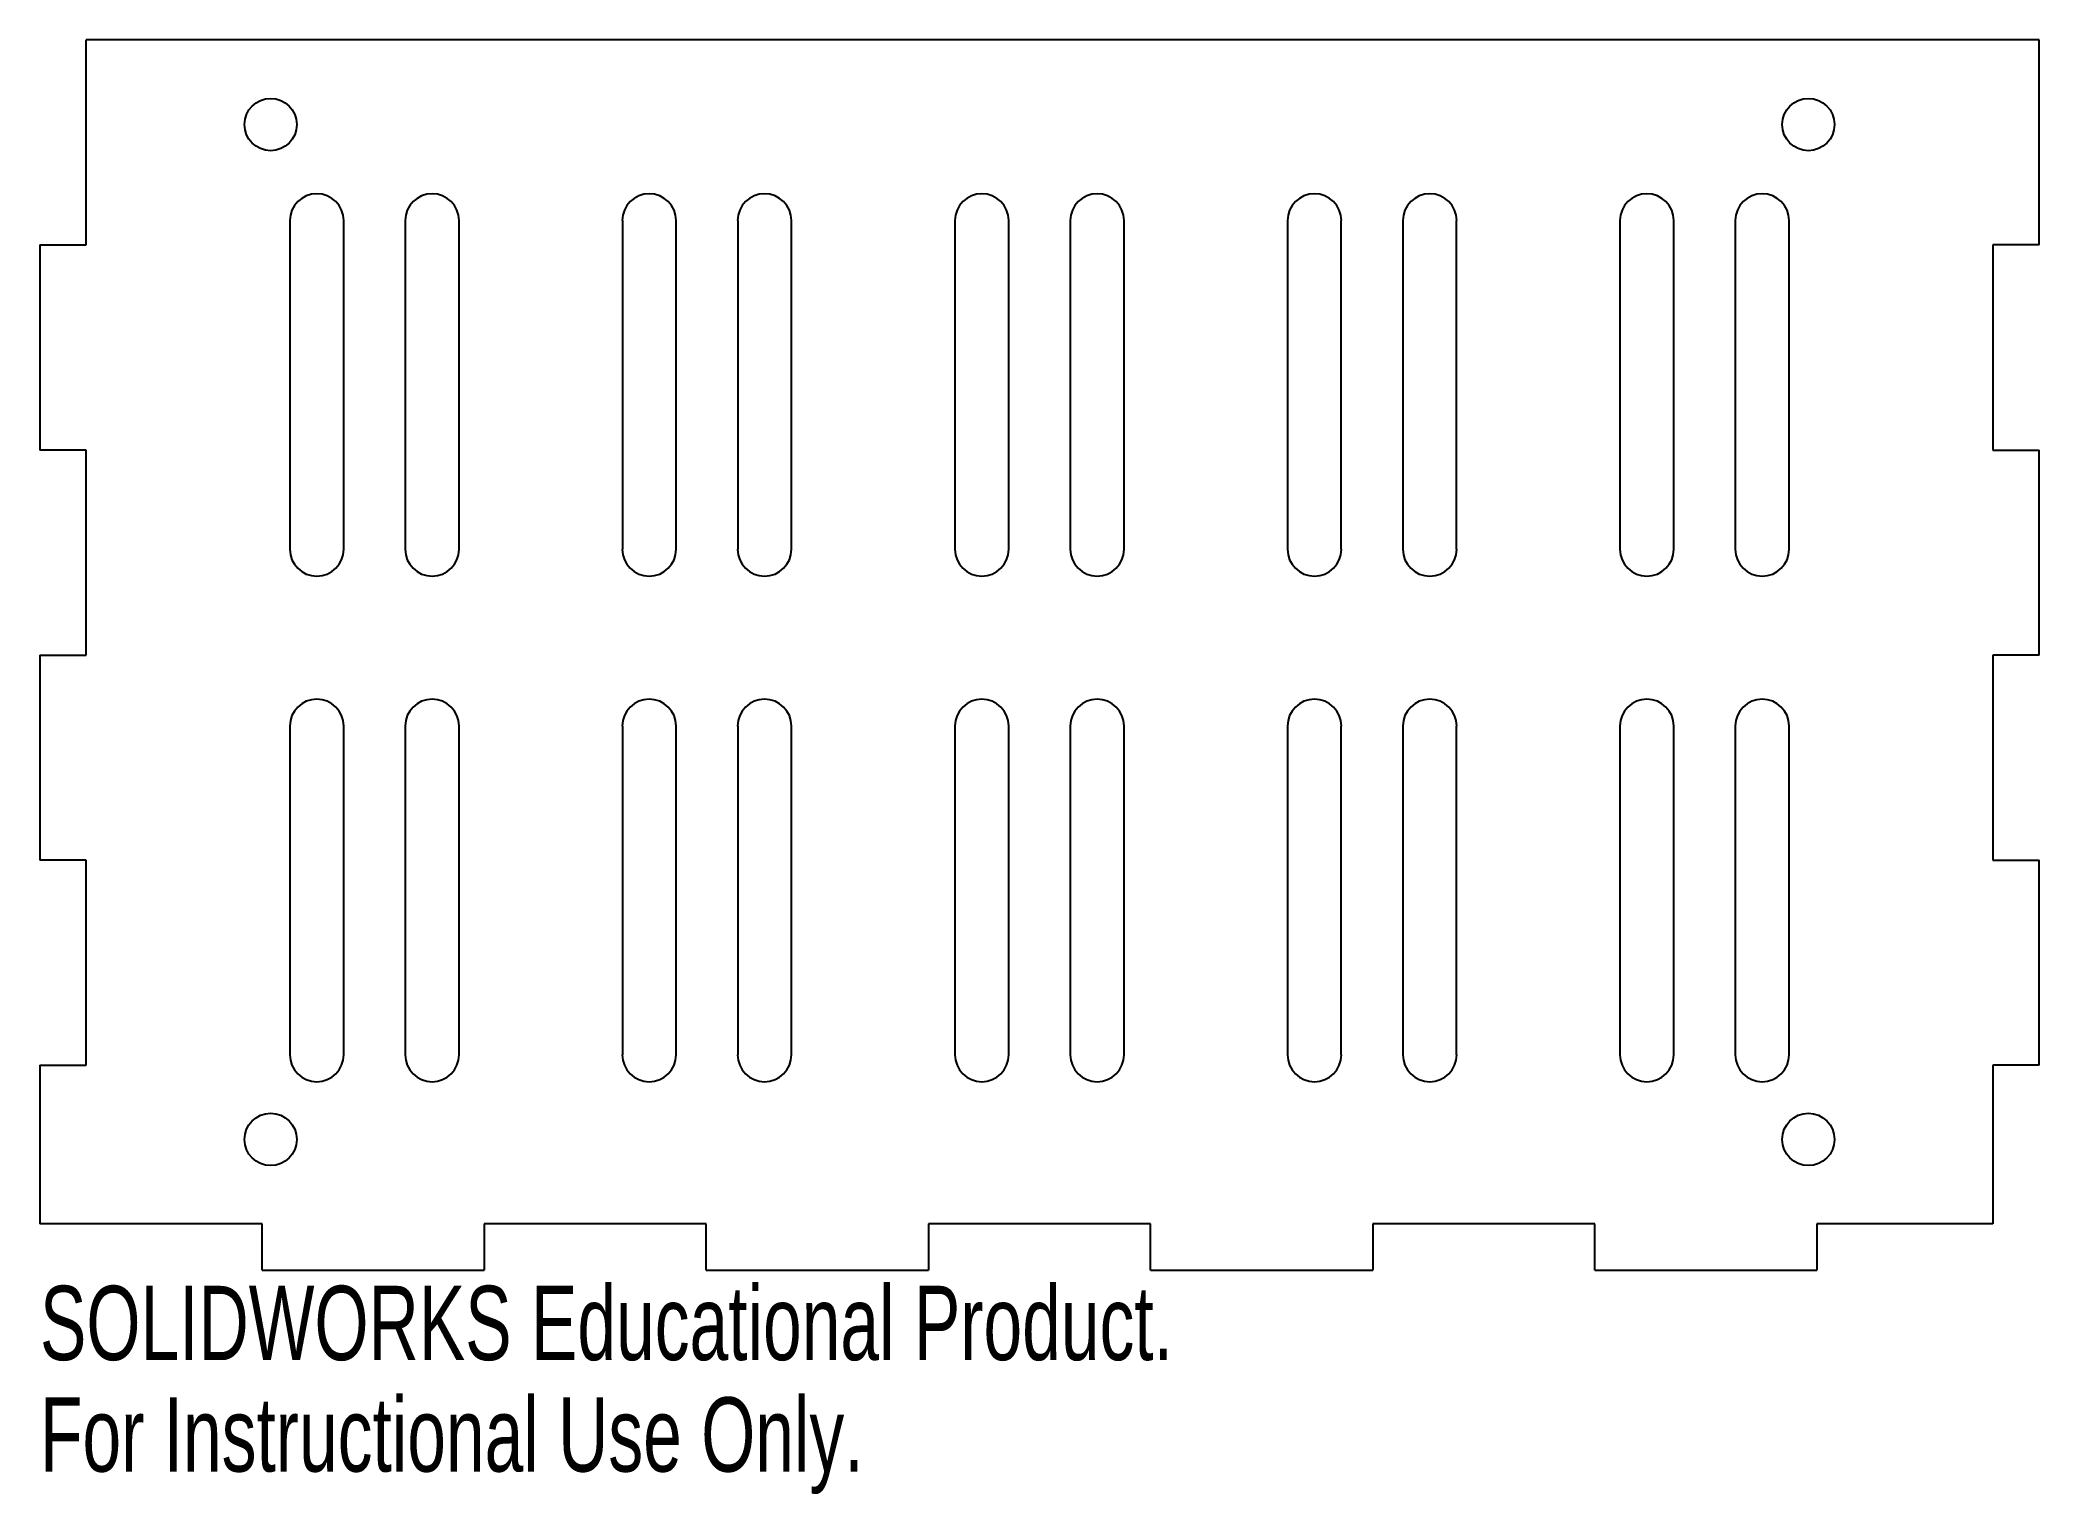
# Model space of a CAD drawing. Header units: millimetres. Extents: x 0 to 130, y -15 to 80.
import ezdxf

# ---------------------------------------------------------------- set-up
doc = ezdxf.new("R2010")
doc.units = ezdxf.units.MM
doc.styles.add('SLDTEXTSTYLE0', font='TXT', dxfattribs={"width": 0.7})

msp = doc.modelspace()

# ---------------------------------------------------------------- linework, layer by layer
at = {"color": 7, "linetype": 'Continuous', "lineweight": 25}
for p, q in [((130, 80), (3, 80)), ((3, 66.67), (3, 80)), ((130, 66.67), (130, 80)), ((16.25, 68.25), (16.25, 46.88)), ((19.75, 46.88), (19.75, 68.25)), ((23.75, 68.25), (23.75, 46.88)), ((27.25, 46.88), (27.25, 68.25)), ((37.88, 68.25), (37.88, 46.88)), ((41.38, 46.88), (41.38, 68.25)), ((45.38, 68.25), (45.38, 46.88)), ((48.88, 46.88), (48.88, 68.25)), ((59.5, 68.25), (59.5, 46.88)), ((63, 46.88), (63, 68.25)), ((67, 68.25), (67, 46.88)), ((70.5, 46.88), (70.5, 68.25)), ((81.12, 68.25), (81.12, 46.88)), ((84.62, 46.88), (84.62, 68.25)), ((88.62, 68.25), (88.62, 46.88)), ((92.12, 46.88), (92.12, 68.25)), ((102.75, 68.25), (102.75, 46.88)), ((106.25, 46.88), (106.25, 68.25)), ((110.25, 68.25), (110.25, 46.88)), ((113.75, 46.88), (113.75, 68.25)), ((0, 66.67), (3, 66.67)), ((0, 66.67), (0, 53.33)), ((127, 66.67), (127, 53.33)), ((130, 66.67), (127, 66.67)), ((3, 53.33), (0, 53.33)), ((3, 40), (3, 53.33)), ((127, 53.33), (130, 53.33)), ((130, 40), (130, 53.33)), ((0, 40), (0, 26.67)), ((0, 40), (3, 40)), ((127, 40), (127, 26.67)), ((130, 40), (127, 40)), ((16.25, 35.38), (16.25, 14)), ((19.75, 14), (19.75, 35.38)), ((23.75, 35.38), (23.75, 14)), ((27.25, 14), (27.25, 35.38)), ((37.88, 35.38), (37.88, 14)), ((41.38, 14), (41.38, 35.38)), ((45.38, 35.38), (45.38, 14)), ((48.88, 14), (48.88, 35.38)), ((59.5, 35.38), (59.5, 14)), ((63, 14), (63, 35.38)), ((67, 35.38), (67, 14)), ((70.5, 14), (70.5, 35.38)), ((81.12, 35.38), (81.12, 14)), ((84.62, 14), (84.62, 35.38)), ((88.62, 35.38), (88.62, 14)), ((92.12, 14), (92.12, 35.38)), ((102.75, 35.38), (102.75, 14)), ((106.25, 14), (106.25, 35.38)), ((110.25, 35.38), (110.25, 14)), ((113.75, 14), (113.75, 35.38)), ((3, 26.67), (0, 26.67)), ((3, 13.33), (3, 26.67)), ((127, 26.67), (130, 26.67)), ((130, 13.33), (130, 26.67)), ((0, 13.33), (3, 13.33)), ((0, 13.33), (0, 3)), ((127, 13.33), (127, 3)), ((130, 13.33), (127, 13.33)), ((14.44, 3), (0, 3)), ((14.44, 0), (14.44, 3)), ((28.89, 3), (28.89, 0)), ((43.33, 3), (28.89, 3)), ((43.33, 0), (43.33, 3)), ((57.78, 3), (57.78, 0)), ((72.22, 3), (57.78, 3)), ((72.22, 0), (72.22, 3)), ((86.67, 3), (86.67, 0)), ((101.11, 3), (86.67, 3)), ((101.11, 0), (101.11, 3)), ((115.56, 3), (115.56, 0)), ((127, 3), (115.56, 3)), ((14.44, 0), (28.89, 0)), ((43.33, 0), (57.78, 0)), ((72.22, 0), (86.67, 0)), ((101.11, 0), (115.56, 0))]:
    msp.add_line(p, q, dxfattribs=at)
for centre in [(15, 74.5), (115, 74.5), (15, 8.5), (115, 8.5)]:
    msp.add_circle(centre, 1.7, dxfattribs=at)
for centre, start, end in [((18, 68.25), 0, 180), ((25.5, 68.25), 0, 180), ((39.62, 68.25), 0, 180), ((47.12, 68.25), 0, 180), ((61.25, 68.25), 0, 180), ((68.75, 68.25), 0, 180), ((82.88, 68.25), 0, 180), ((90.38, 68.25), 0, 180), ((104.5, 68.25), 0, 180), ((112, 68.25), 0, 180), ((18, 46.88), 180, 0), ((25.5, 46.88), 180, 0), ((39.62, 46.88), 180, 0), ((47.12, 46.88), 180, 0), ((61.25, 46.88), 180, 0), ((68.75, 46.88), 180, 0), ((82.88, 46.88), 180, 0), ((90.38, 46.88), 180, 0), ((104.5, 46.88), 180, 0), ((112, 46.88), 180, 0), ((18, 35.38), 0, 180), ((25.5, 35.38), 0, 180), ((39.62, 35.38), 0, 180), ((47.12, 35.38), 0, 180), ((61.25, 35.38), 0, 180), ((68.75, 35.38), 0, 180), ((82.88, 35.38), 0, 180), ((90.38, 35.38), 0, 180), ((104.5, 35.38), 0, 180), ((112, 35.38), 0, 180), ((18, 14), 180, 0), ((25.5, 14), 180, 0), ((39.62, 14), 180, 0), ((47.12, 14), 180, 0), ((61.25, 14), 180, 0), ((68.75, 14), 180, 0), ((82.88, 14), 180, 0), ((90.38, 14), 180, 0), ((104.5, 14), 180, 0), ((112, 14), 180, 0)]:
    msp.add_arc(centre, 1.75, start, end, dxfattribs=at)

# ---------------------------------------------------------------- texts
at = {"color": 7, "linetype": 'Continuous', "char_height": 4.8336, "attachment_point": 1, "style": 'SLDTEXTSTYLE0'}
for s, insert in [('SOLIDWORKS Educational Product.', (0, -1.02)), ('For Instructional Use Only.', (0, -8.27))]:
    msp.add_mtext(s, dxfattribs=dict(at, insert=insert))

doc.saveas('drawing.dxf')
